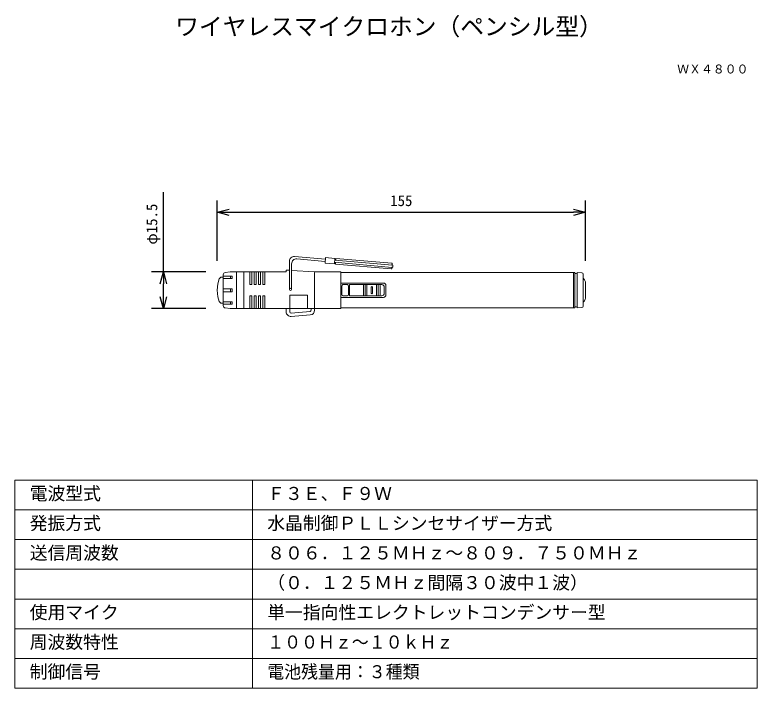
# Model space of a CAD drawing. Units: millimetres, scale not verified. Extents: x -63 to 62, y -56 to 57.
import ezdxf
from ezdxf.enums import TextEntityAlignment as Align

# ---------------------------------------------------------------- set-up
doc = ezdxf.new("R2010")
doc.units = ezdxf.units.MM
doc.header["$LTSCALE"] = 0.125
for name, color, linetype in [('0-0_0', 7, 'Continuous'), ('0-3_MOJI1', 7, 'Continuous'), ('0-5_SUNPO', 7, 'Continuous'), ('0-6_TOUROKU', 7, 'Continuous')]:
    doc.layers.add(name, color=color, linetype=linetype)
doc.layers.add('0-2_WAKU', color=1, linetype='Continuous', lineweight=18)
doc.layers.add('0-4_GAIKEI', color=1, linetype='Continuous', lineweight=18)
doc.styles.add('ＭＳ ゴシック', font='')
doc.styles.get('ＭＳ ゴシック').set_extended_font_data('MS Gothic')

# ---------------------------------------------------------------- blocks, each defined once
blk = doc.blocks.new('_OPEN30')
at = {"layer": '0-0_0'}
blk.add_line((0, 0), (-1, 0), dxfattribs=at)
blk.add_lwpolyline([(-1, 0.26795), (0, 0), (-1, -0.26795)], dxfattribs=at)
blk = doc.blocks.new('D28')
at = {"layer": '0-5_SUNPO'}
for p, q in [((27.0291, -44.9336), (27.0291, -31.5169)), ((34.1791, -44.9336), (25.0291, -44.9336)), ((27.0291, -49.1336), (27.0291, -46.9336)), ((34.1791, -51.1336), (25.0291, -51.1336))]:
    blk.add_line(p, q, dxfattribs=at)
at = {"layer": '0-5_SUNPO', "xscale": 2, "yscale": 2}
for p, rotation in [((27.0291, -44.9336), 90), ((27.0291, -51.1336), 270)]:
    blk.add_blockref('_OPEN30', p, dxfattribs=dict(at, rotation=rotation))
at = {"layer": '0-5_SUNPO', "style": 'ＭＳ ゴシック'}
blk.add_text('φ15.5', height=1.833, rotation=90, dxfattribs=at).set_placement((26.5291, -40.3503), align=Align.BOTTOM_LEFT)
blk = doc.blocks.new('D29')
at = {"layer": '0-5_SUNPO'}
for p, q in [((36.0856, -43.0773), (36.0856, -32.9273)), ((98.0856, -43.0773), (98.0856, -32.9273)), ((38.0856, -34.9273), (96.0856, -34.9273))]:
    blk.add_line(p, q, dxfattribs=at)
at = {"layer": '0-5_SUNPO', "xscale": 2, "yscale": 2, "rotation": 180}
blk.add_blockref('_OPEN30', (36.0856, -34.9273), dxfattribs=at)
at = {"layer": '0-5_SUNPO', "xscale": 2, "yscale": 2}
blk.add_blockref('_OPEN30', (98.0856, -34.9273), dxfattribs=at)
at = {"layer": '0-5_SUNPO', "style": 'ＭＳ ゴシック'}
blk.add_text('155', height=1.833, dxfattribs=at).set_placement((65.2106, -34.4273), align=Align.BOTTOM_LEFT)

msp = doc.modelspace()

# ---------------------------------------------------------------- linework, layer by layer
at = {"layer": '0-2_WAKU', "color": 4}
for p, q in [((62.4927, -21.4947), (-62.5073, -21.4947)), ((-62.5073, -21.4947), (-62.5073, -56.4947)), ((-22.5073, -56.4947), (-22.5073, -21.4947)), ((62.4927, -56.4947), (62.4927, -21.4947)), ((-62.5073, -56.4947), (62.4927, -56.4947))]:
    msp.add_line(p, q, dxfattribs=at)
at = {"layer": '0-2_WAKU'}
for p, q in [((-62.5073, -26.4947), (62.4927, -26.4947)), ((-62.5073, -31.4947), (62.4927, -31.4947)), ((-62.5073, -36.4947), (62.4927, -36.4947)), ((-62.5073, -41.4947), (62.4927, -41.4947)), ((-62.5073, -46.4947), (62.4927, -46.4947)), ((-62.5073, -51.4947), (62.4927, -51.4947))]:
    msp.add_line(p, q, dxfattribs=at)
at = {"layer": '0-4_GAIKEI', "color": 7}
for p, q in [((-16.2848, 10.6021), (-16.2848, 15.3468)), ((-15.415, 16.1438), (-10.214, 15.6887)), ((-15.0343, 15.7283), (-10.2472, 15.3094)), ((1.0532, 14.3208), (-8.6668, 15.1712)), ((1.0863, 14.7001), (-8.6336, 15.5505)), ((-8.5145, 15.1579), (-8.5392, 14.8757)), ((-8.4813, 15.5372), (-8.4566, 15.8193)), ((0.9522, 14.9961), (-8.4566, 15.8193)), ((-16.8216, 13.5717), (-16.8216, 13.8517)), ((-16.2848, 13.8204), (-16.8216, 13.8517)), ((-15.904, 10.6021), (-15.904, 14.9313)), ((-12.0216, 13.5717), (-15.904, 13.7981)), ((0.8697, 14.0526), (-8.5392, 14.8757)), ((0.9671, 14.248), (0.9563, 14.1253)), ((1.0142, 14.7867), (1.0249, 14.9095)), ((1.1398, 14.3935), (1.1591, 14.6134)), ((-27.8216, 12.6717), (-27.4216, 12.6717)), ((-27.4216, 7.8819), (-27.4216, 13.0615)), ((-27.0745, 13.458), (-26.2216, 13.5717)), ((-26.2216, 13.5717), (-16.8216, 13.5717)), ((-12.0216, 13.5717), (-7.6216, 13.5717)), ((-12.0216, 13.4317), (-12.0216, 7.5117)), ((-7.6216, 13.5717), (-7.6216, 7.3717)), ((-7.6216, 13.4317), (31.7759, 13.4317)), ((31.5784, 13.4317), (31.5784, 7.5117)), ((31.7759, 13.4317), (31.7759, 7.5117)), ((32.1784, 13.4317), (32.1784, 7.5117)), ((32.9906, 13.3818), (32.1784, 13.4317)), ((33.1784, 13.1821), (33.1784, 7.7612)), ((33.3937, 12.2354), (33.1784, 12.4947)), ((33.5784, 11.7242), (33.5784, 9.2191)), ((-27.4216, 8.2717), (-27.8216, 8.2717)), ((31.7759, 7.5117), (-7.6216, 7.5117)), ((32.9906, 7.5616), (32.1784, 7.5117)), ((33.3937, 8.7079), (33.1784, 8.4486)), ((-27.0745, 7.4854), (-26.2216, 7.3717)), ((-7.6216, 7.3717), (-26.2216, 7.3717)), ((-16.8216, 7.3717), (-16.8216, 6.8347)), ((-16.2213, 7.3717), (-16.2213, 6.8351)), ((-16.0039, 6.6359), (-12.8046, 6.9158)), ((-15.9519, 6.0378), (-12.7519, 6.3178)), ((-12.622, 7.3717), (-12.622, 7.115)), ((-12.0216, 7.1147), (-12.0216, 7.3717))]:
    msp.add_line(p, q, dxfattribs=at)
at = {"layer": '0-4_GAIKEI'}
for p, q in [((-27.4216, 12.8243), (-25.8971, 12.8243)), ((-26.1685, 12.8243), (-26.1685, 12.4425)), ((-25.8971, 12.8243), (-25.8971, 12.4425)), ((-25.1719, 7.3717), (-25.1719, 13.5717)), ((-23.9743, 7.3717), (-23.9743, 13.5717)), ((-22.9572, 11.4084), (-22.9572, 13.5717)), ((-22.6027, 13.5717), (-22.6027, 11.4084)), ((-22.2234, 11.4084), (-22.2234, 13.5717)), ((-21.869, 13.5717), (-21.869, 11.4084)), ((-21.4896, 11.4084), (-21.4896, 13.5717)), ((-21.1352, 13.5717), (-21.1352, 11.4084)), ((-20.7559, 11.4084), (-20.7559, 13.5717)), ((-20.4015, 13.5717), (-20.4015, 11.4084)), ((-25.8971, 12.4425), (-27.4216, 12.4425)), ((-22.6027, 11.4084), (-22.9572, 11.4084)), ((-21.869, 11.4084), (-22.2234, 11.4084)), ((-21.1352, 11.4084), (-21.4896, 11.4084)), ((-20.4015, 11.4084), (-20.7559, 11.4084)), ((-0.4216, 11.6717), (-7.6216, 11.6717)), ((-6.509, 11.4053), (-7.2661, 11.4053)), ((-6.1535, 9.618), (-6.1535, 11.3253)), ((-6.0735, 11.4053), (-0.688, 11.4053)), ((-3.527, 9.538), (-3.527, 11.4053)), ((-3.2344, 11.4053), (-3.2344, 9.538)), ((-1.5987, 11.4053), (-1.5987, 9.538)), ((-1.3061, 9.538), (-1.3061, 11.4053)), ((-0.0216, 9.6717), (-0.0216, 11.2717)), ((-27.4216, 10.7305), (-25.8971, 10.7305)), ((-25.8971, 10.2129), (-27.4216, 10.2129)), ((-26.1685, 10.7305), (-26.1685, 10.2129)), ((-25.8971, 10.7305), (-25.8971, 10.2129)), ((-7.4661, 9.738), (-7.4661, 11.2053)), ((-6.309, 9.738), (-6.309, 11.2053)), ((-3.8196, 9.698), (-3.8196, 11.2453)), ((-2.5296, 9.9861), (-2.5296, 10.9572)), ((-2.3035, 10.9572), (-2.3035, 9.9861)), ((-1.0135, 9.698), (-1.0135, 11.2453)), ((-0.288, 9.938), (-0.288, 11.0053)), ((-22.9572, 9.535), (-22.9572, 7.3717)), ((-22.6027, 9.535), (-22.9572, 9.535)), ((-22.6027, 7.3717), (-22.6027, 9.535)), ((-21.869, 9.535), (-22.2234, 9.535)), ((-22.2234, 9.535), (-22.2234, 7.3717)), ((-21.869, 7.3717), (-21.869, 9.535)), ((-21.1352, 9.535), (-21.4896, 9.535)), ((-21.4896, 9.535), (-21.4896, 7.3717)), ((-21.1352, 7.3717), (-21.1352, 9.535)), ((-20.4015, 9.535), (-20.7559, 9.535)), ((-20.7559, 9.535), (-20.7559, 7.3717)), ((-20.4015, 7.3717), (-20.4015, 9.535)), ((-16.2213, 9.6556), (-13.2404, 9.6556)), ((-16.2213, 7.3717), (-16.2213, 9.6556)), ((-13.2404, 9.6556), (-13.2404, 7.3717)), ((-0.4216, 9.2717), (-7.6216, 9.2717)), ((-6.509, 9.538), (-7.2661, 9.538)), ((-6.0735, 9.538), (-0.688, 9.538)), ((-25.8971, 8.5009), (-27.4216, 8.5009)), ((-27.4216, 8.119), (-25.8971, 8.119)), ((-26.1685, 8.119), (-26.1685, 8.5009)), ((-25.8971, 8.119), (-25.8971, 8.5009))]:
    msp.add_line(p, q, dxfattribs=at)
at = {"layer": '0-4_GAIKEI', "color": 7}
msp.add_lwpolyline([(-10.2707, 15.0406), (-10.1905, 15.9576), (-8.6101, 15.8193), (-8.6903, 14.9024)], close=True, dxfattribs=at)
msp.add_lwpolyline([(-27.8216, 12.6717), (-28.1216, 12.3769), (-28.3413, 11.5717), (-28.4216, 10.4717), (-28.3413, 9.3717), (-28.1216, 8.5664), (-27.8216, 8.2717)], dxfattribs=at)
msp.add_circle((-16.0944, 10.6021), 0.1904, dxfattribs=at)
for centre, radius, start, end in [((-15.4848, 15.3468), 0.8, 85, 180), ((-15.104, 14.9313), 0.8, 85, 180), ((0.8766, 14.1322), 0.08, 265, 355), ((0.8874, 14.255), 0.08, 355, 85), ((0.9345, 14.7937), 0.08, 265, 355), ((0.9453, 14.9164), 0.08, 355, 85), ((1.0601, 14.4005), 0.08, 265, 355), ((1.0794, 14.6204), 0.08, 355, 85), ((-27.0216, 13.0615), 0.4, 97.59464, 180), ((31.8784, 13.6307), 0.36, 253.4676, 326.44269), ((32.9784, 13.1821), 0.2, 0, 86.48424), ((32.7784, 11.7242), 0.8, 0, 39.71555), ((32.7784, 9.2191), 0.8, 320.28445, 0), ((-27.0216, 7.8819), 0.4, 180, 262.40536), ((31.8784, 7.3127), 0.36, 33.55731, 106.5324), ((32.9784, 7.7612), 0.2, 273.51576, 360), ((-16.0216, 6.8347), 0.8, 180, 275), ((-16.0213, 6.8351), 0.2, 180, 275), ((-12.822, 7.115), 0.2, 275, 0), ((-12.8216, 7.1147), 0.8, 275, 0)]:
    msp.add_arc(centre, radius, start, end, dxfattribs=at)
at = {"layer": '0-4_GAIKEI'}
for centre, radius, start, end in [((-7.2661, 11.2053), 0.2, 90, 180), ((-6.509, 11.2053), 0.2, 0, 90), ((-6.0735, 11.3253), 0.08, 90, 180), ((-3.6596, 11.2453), 0.16, 90, 180), ((-1.1735, 11.2453), 0.16, 0, 90), ((-0.688, 11.0053), 0.4, 0, 90), ((-0.4216, 11.2717), 0.4, 0, 90), ((-2.4166, 10.9572), 0.113, 0, 180), ((-7.2661, 9.738), 0.2, 180, 270), ((-6.509, 9.738), 0.2, 270, 0), ((-6.0735, 9.618), 0.08, 180, 270), ((-3.6596, 9.698), 0.16, 180, 270), ((-2.4166, 9.9861), 0.113, 180, 0), ((-1.1735, 9.698), 0.16, 270, 0), ((-0.688, 9.938), 0.4, 270, 0), ((-0.4216, 9.6717), 0.4, 270, 0)]:
    msp.add_arc(centre, radius, start, end, dxfattribs=at)

# ---------------------------------------------------------------- block references
at = {"layer": '0-5_SUNPO'}
for name in ['D28', 'D29']:
    msp.add_blockref(name, (-64.5073, 58.5053), dxfattribs=at)

# ---------------------------------------------------------------- texts
at = {"layer": '0-3_MOJI1', "style": 'ＭＳ ゴシック'}
for s, height, p in [('ワイヤレスマイクロホン（ペンシル型）', 2.933, (-35.5073, 52.5053)), ('電波型式', 2.199, (-60.0073, -25.4947)), ('Ｆ３Ｅ、Ｆ９Ｗ', 2.199, (-20.0073, -25.4947)), ('発振方式', 2.199, (-60.0073, -30.4947)), ('水晶制御ＰＬＬシンセサイザー方式', 2.199, (-20.0073, -30.4947)), ('送信周波数', 2.199, (-60.0073, -35.4947)), ('８０６．１２５ＭＨｚ～８０９．７５０ＭＨｚ', 2.199, (-20.0073, -35.4947)), ('（０．１２５ＭＨｚ間隔３０波中１波）', 2.199, (-20.0073, -40.4947)), ('使用マイク', 2.199, (-60.0073, -45.4947)), ('単一指向性エレクトレットコンデンサー型', 2.199, (-20.0073, -45.4947)), ('周波数特性', 2.199, (-60.0073, -50.4947)), ('制御信号', 2.199, (-60.0073, -55.4947))]:
    msp.add_text(s, height=height, dxfattribs=at).set_placement(p, align=Align.BOTTOM_LEFT)
at = {"layer": '0-3_MOJI1', "style": 'ＭＳ ゴシック', "width": 0.95}
for s, p in [('１００Ｈｚ～１０ｋＨｚ', (-20.0073, -50.4947)), ('電池残量用：３種類', (-20.0073, -55.4947))]:
    msp.add_text(s, height=2.199, dxfattribs=at).set_placement(p, align=Align.BOTTOM_LEFT)
at = {"layer": '0-6_TOUROKU', "style": 'ＭＳ ゴシック'}
msp.add_text('ＷＸ４８００', height=1.466, dxfattribs=at).set_placement((49.026, 46.5053), align=Align.BOTTOM_LEFT)

doc.saveas('drawing.dxf')
